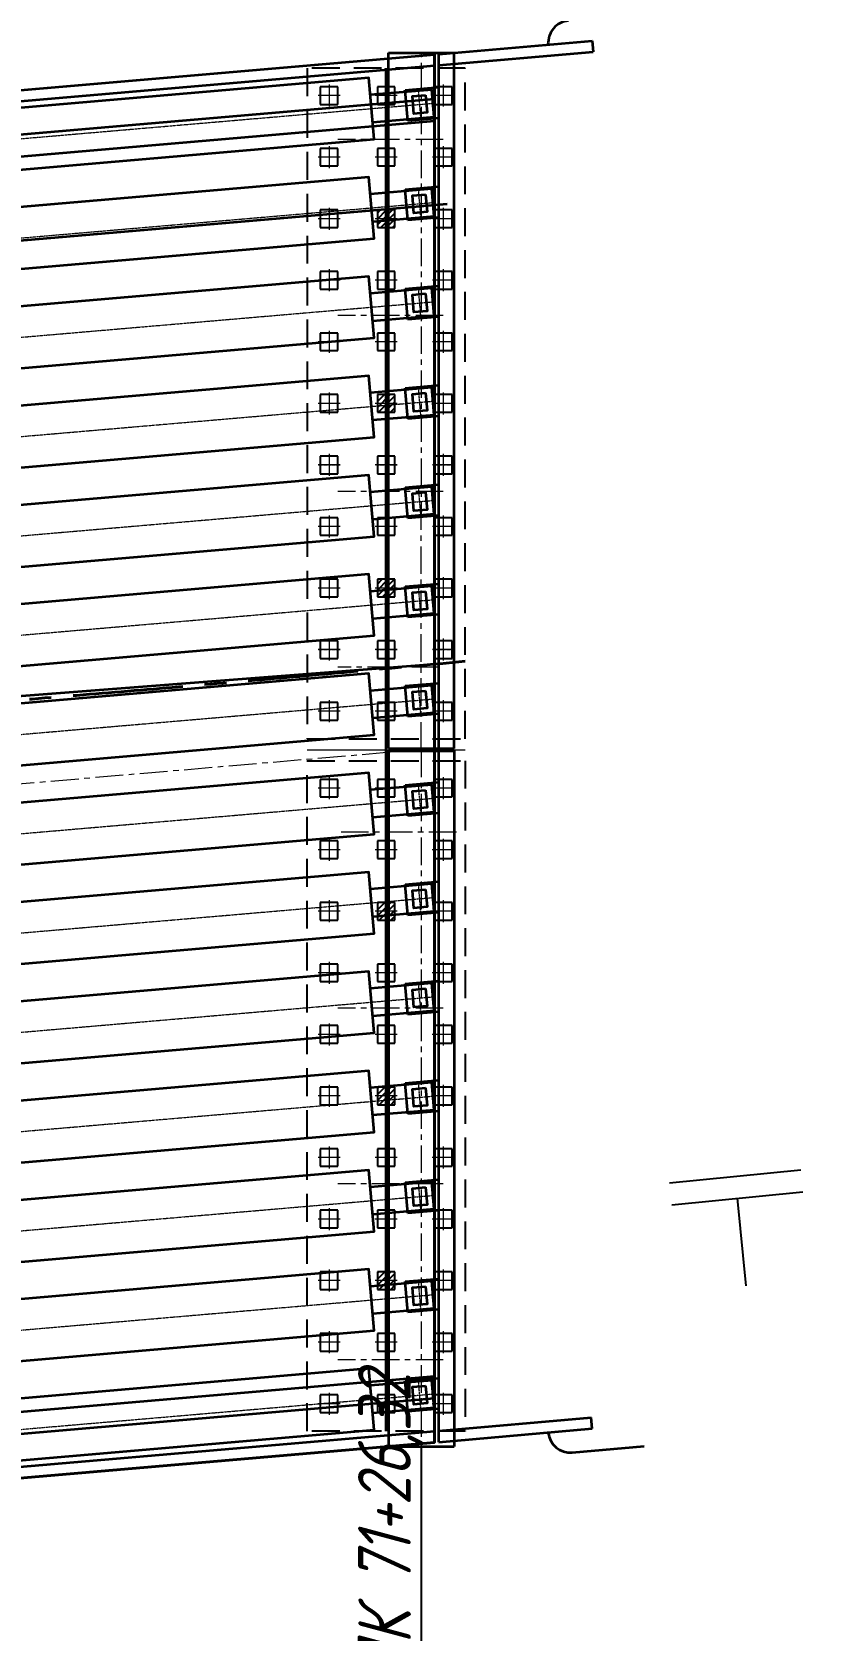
# Model space of a CAD drawing. Header units: millimetres. Extents: x 263685 to 14136308, y -2404013 to 2433772.
# Drawn here: x 6917457 to 6935735, y -488884 to -452539 of the extents above; entities that cross this region are included whole.
import ezdxf
from ezdxf import colors
from ezdxf.entities.mleader import LeaderData, LeaderLine
from ezdxf.math import Vec2, Vec3

# ---------------------------------------------------------------- set-up
doc = ezdxf.new("R2010")
doc.units = ezdxf.units.MM
for name, pattern in [('CENTER', [50.8, 31.75, -6.35, 6.35, -6.35]), ('невидимая', [9.525, 6.35, -3.175]), ('осевая', [2, 1.25, -0.25, 0.25, -0.25])]:
    doc.linetypes.add(name, pattern=pattern)
for name, color, linetype, lineweight in [('1-Бетон', 106, 'Continuous', 35), ('1-Оси', 1, 'CENTER', 20), ('ИС_Выноски', 3, 'Continuous', 18), ('ИС_Ось', 3, 'осевая', 18)]:
    doc.layers.add(name, color=color, linetype=linetype, lineweight=lineweight)
doc.layers.add('_Defpoints', color=8, linetype='Continuous', plot=False)
doc.layers.add('ИС_Невидимая', color=4, linetype='невидимая')
doc.layers.add('Штриховая', color=7, linetype='Continuous')
doc.styles.add('0', font='isocpeur.ttf', dxfattribs={"width": 0.8, "oblique": 15})
doc.styles.add('ISOCPEUR', font='isocpeur.ttf', dxfattribs={"width": 0.8, "oblique": 15, "height": 2.5})
doc.dimstyles.new('М400нов', dxfattribs={"dimscale": 400, "dimtxt": 2.5, "dimasz": 2, "dimexe": 1, "dimexo": 1, "dimgap": 0.8, "dimtad": 1, "dimdec": 0, "dimzin": 0, "dimdsep": 46, "dimtxsty": '0', "dimblk": 'OBLIQUE', "dimcen": 0.09, "dimdle": 1, "dimclrd": 256, "dimclre": 256, "dimclrt": 256, "dimadec": 4, "dimazin": 0, "dimtfac": 1, "dimtdec": 0, "dimtmove": 1, "dimatfit": 2, "dimfxl": 1, "dimtolj": 1, "dimtzin": 0, "dimlwd": -1, "dimarcsym": 0})
pattern_1 = [(176.87772, (18.57729, 44.08204), (-0.00518798, -0.09510861), [])]
pattern_2 = [(176.87772, (15.45008, 41.27837), (-0.00518798, -0.09510861), [])]
pattern_3 = [(176.87772, (12.32287, 38.47471), (-0.00518798, -0.09510861), [])]

# ---------------------------------------------------------------- blocks, each defined once
blk = doc.blocks.new('_None')
blk = doc.blocks.new('*D295')
at = {"layer": '1-Бетон', "transparency": 16777216}
blk.add_line((6933750, -658489), (6934314, -664008), dxfattribs=at)
blk.add_solid([(6934447, -663994), (6934182, -664022), (6934396, -664804)], dxfattribs=at)
at = {"layer": 'Defpoints', "color": 0, "transparency": 16777216}
for p in [(6853074, 131052), (6934396, -664804)]:
    blk.add_point(p, dxfattribs=at)
at = {"layer": '1-Бетон', "transparency": 16777216, "insert": (6934808, -660767), "char_height": 1000, "attachment_point": 5, "rotation": 275.8344, "style": '0'}
blk.add_mtext('\\A1;R800000', dxfattribs=at)
blk = doc.blocks.new('*U1423')
at = {"layer": 'ИС_Невидимая', "ltscale": 20}
blk.add_lwpolyline([(0.2, 0.2), (-0.2, 0.2), (-0.2, -0.2), (0.2, -0.2), (0.2, 0.2)], dxfattribs=at)
at = {"layer": 'ИС_Ось', "ltscale": 50}
for points in [[(0.25, 0), (-0.25, 0)], [(0, 0.25), (0, -0.25)]]:
    blk.add_lwpolyline(points, dxfattribs=at)
blk = doc.blocks.new('*U1424')
at = {"color": 0, "linetype": 'ByBlock', "lineweight": -2, "transparency": 16777216}
for p in [(0, 0), (1.3, 0), (2.6, 0), (0, -1.4), (1.3, -1.4), (2.6, -1.4), (0, -2.8), (1.3, -2.8), (2.6, -2.8), (0, -4.2), (1.3, -4.2), (2.6, -4.2), (0, -5.6), (1.3, -5.6), (2.6, -5.6), (0, -7), (1.3, -7), (2.6, -7), (0, -8.4), (1.3, -8.4), (2.6, -8.4), (0, -9.8), (1.3, -9.8), (2.6, -9.8), (0, -11.2), (1.3, -11.2), (2.6, -11.2), (0, -12.6), (1.3, -12.6), (2.6, -12.6), (0, -14), (1.3, -14), (2.6, -14)]:
    blk.add_blockref('*U1423', p, dxfattribs=at)
blk = doc.blocks.new('*U1425')
at = {"layer": 'ИС_Невидимая', "ltscale": 20}
blk.add_lwpolyline([(0.2, 0.2), (-0.2, 0.2), (-0.2, -0.2), (0.2, -0.2), (0.2, 0.2)], dxfattribs=at)
at = {"layer": 'ИС_Ось', "ltscale": 50}
for points in [[(0.25, 0), (-0.25, 0)], [(0, 0.25), (0, -0.25)]]:
    blk.add_lwpolyline(points, dxfattribs=at)
blk = doc.blocks.new('*U1426')
at = {"color": 0, "linetype": 'ByBlock', "lineweight": -2, "transparency": 16777216}
for p in [(0, 0), (1.3, 0), (2.6, 0), (0, -1.4), (1.3, -1.4), (2.6, -1.4), (0, -2.8), (1.3, -2.8), (2.6, -2.8), (0, -4.2), (1.3, -4.2), (2.6, -4.2), (0, -5.6), (1.3, -5.6), (2.6, -5.6), (0, -7), (1.3, -7), (2.6, -7), (0, -8.4), (1.3, -8.4), (2.6, -8.4), (0, -9.8), (1.3, -9.8), (2.6, -9.8), (0, -11.2), (1.3, -11.2), (2.6, -11.2), (0, -12.6), (1.3, -12.6), (2.6, -12.6), (0, -14), (1.3, -14), (2.6, -14)]:
    blk.add_blockref('*U1425', p, dxfattribs=at)
blk = doc.blocks.new('св поле кальм пл')
at = {"layer": 'Штриховая'}
h = blk.add_hatch(dxfattribs=at)
h.set_pattern_fill('ANSI31', color=256, scale=0.03)
h.set_pattern_definition(pattern_1)
h.paths.add_polyline_path([(-52.665, 72.01), (-52.932, 72.308), (-53.229, 72.041), (-52.962, 71.743)])
h = blk.add_hatch(dxfattribs=at)
h.set_pattern_fill('ANSI31', color=256, scale=0.03)
h.set_pattern_definition(pattern_2)
h.paths.add_polyline_path([(-55.792, 69.206), (-56.059, 69.504), (-56.357, 69.237), (-56.09, 68.939)])
h = blk.add_hatch(dxfattribs=at)
h.set_pattern_fill('ANSI31', color=256, scale=0.03)
h.set_pattern_definition(pattern_3)
h.paths.add_polyline_path([(-58.919, 66.402), (-59.186, 66.7), (-59.484, 66.433), (-59.217, 66.135)])
h = blk.add_hatch(dxfattribs=at)
h.set_pattern_fill('ANSI31', color=256, scale=0.03)
h.set_pattern_definition(pattern_3)
h.paths.add_polyline_path([(-64.689, 61.229), (-64.956, 61.527), (-64.659, 61.794), (-64.392, 61.496)])
h = blk.add_hatch(dxfattribs=at)
h.set_pattern_fill('ANSI31', color=256, scale=0.03)
h.set_pattern_definition(pattern_2)
h.paths.add_polyline_path([(-67.817, 58.425), (-68.084, 58.723), (-67.786, 58.99), (-67.519, 58.692)])
h = blk.add_hatch(dxfattribs=at)
h.set_pattern_fill('ANSI31', color=256, scale=0.03)
h.set_pattern_definition(pattern_1)
h.paths.add_polyline_path([(-70.944, 55.621), (-71.211, 55.919), (-70.913, 56.186), (-70.646, 55.888)])
at = {"layer": '1-Бетон', "color": 1}
blk.add_line((-50.397, 74.311), (-73.479, 53.618), dxfattribs=at)
at = {"layer": 'ИС_Невидимая', "ltscale": 0.1}
for points in [[(-62.953, 65.472), (-51.598, 75.652), (-49.195, 72.971), (-60.55, 62.791), (-62.953, 65.472)], [(-63.325, 65.138), (-74.68, 54.958), (-72.277, 52.278), (-60.922, 62.458), (-63.325, 65.138)]]:
    blk.add_lwpolyline(points, dxfattribs=at)
at = {"layer": 'ИС_Ось', "color": 3, "ltscale": 500}
blk.add_lwpolyline([(-73.479, 53.618), (-50.397, 74.312)], dxfattribs=at)
at = {"layer": 'ИС_Ось', "color": 1, "ltscale": 500}
blk.add_lwpolyline([(-60.736, 62.624), (-63.139, 65.305)], dxfattribs=at)
at = {"layer": 'ИС_Ось', "color": 1, "lineweight": 40, "ltscale": 2, "true_color": 0xff0000, "flags": 128}
blk.add_lwpolyline([(34.634, -46.806, 0.046583), (-64.636, 63.963, 0.046583)], format="xyb", dxfattribs=at)
at = {"color": 1, "rotation": 131.8774809}
for name, p in [('*U1426', (-60.418, 63.581)), ('*U1424', (-72.146, 53.067))]:
    blk.add_blockref(name, p, dxfattribs=at)
blk = doc.blocks.new('Б24 план')
at = {"layer": '1-Бетон'}
blk.add_lwpolyline([(1400, -700), (22600, -700), (22600, 700), (1400, 700)], close=True, dxfattribs=at)
for points in [[(1400, -310), (0, -310), (0, 310), (1400, 310)], [(22600, -310), (24000, -310), (24000, 310), (22600, 310)]]:
    blk.add_lwpolyline(points, dxfattribs=at)
at = {"layer": 'ИС_Ось', "color": 3, "ltscale": 20}
for points in [[(300, -310), (300, 310)], [(23700, -310), (23700, 310)], [(0, 0), (24000, 0)]]:
    blk.add_lwpolyline(points, dxfattribs=at)
blk = doc.blocks.new('*U1906')
at = {"rotation": 4.910079921255813}
blk.add_blockref('Б24 план', (-11956, -1027), dxfattribs=at)
blk = doc.blocks.new('*U1907')
at = {"layer": '_Defpoints', "color": 0, "linetype": 'ByBlock', "lineweight": -2, "transparency": 16777216}
for p in [(0, 0), (0, -2258), (0, -4516), (0, -6774), (0, -9032), (0, -11290), (0, -13548), (0, -15806), (0, -18064), (0, -20322), (0, -22580), (0, -24838), (0, -27096), (0, -29354)]:
    blk.add_blockref('*U1906', p, dxfattribs=at)
blk = doc.blocks.new('мост план кальмиус')
at = {"layer": 'ИС_Выноски'}
ml = blk.add_multileader_mtext('Standard', dxfattribs=at)
ml.set_content('Ось ростверка опоры ОК6 ПК 71+26,32', color=256, style='ISOCPEUR')
ml.set_leader_properties(color=256, linetype='ByLayer')
ml.set_arrow_properties(name='NONE')
ml.build(insert=Vec2(0, 0))
ml.multileader.update_dxf_attribs({"text_left_attachment_type": 6, "text_right_attachment_type": 6, "dogleg_length": 0.36, "arrow_head_size": 600, "scale": 200})
ctx = ml.context
ctx.base_point, ctx.scale, ctx.char_height, ctx.arrow_head_size, ctx.landing_gap_size, ctx.plane_origin, ctx.plane_x_axis, ctx.plane_y_axis = Vec3(73245.4, -32330.6), 200, 1200, 600, 125, Vec3(80241.1, -7446.2), Vec3(0, 1), Vec3(-1, 0)
ctx.left_attachment, ctx.right_attachment, ctx.text_align_type = 6, 6, 1
notes = []
notes.append((ctx, [(1, (1, 1, 0), (73245.4, -15820.4), (0, -1), 161, [(1, [(73245.4, -14402.4)], 0, [])])]))
ctx.mtext.insert, ctx.mtext.text_direction, ctx.mtext.rotation, ctx.mtext.width, ctx.mtext.alignment, ctx.mtext.flow_direction = Vec3(71805.4, -24156), Vec3(0, 1), 1.5707963, 17109.09, 2, 5
for ctx, leaders in notes:
    for number, flags, end, landing, length, lines in leaders:
        leader = LeaderData()
        leader.index, (leader.has_last_leader_line, leader.has_dogleg_vector, leader.attachment_direction) = number, flags
        leader.last_leader_point, leader.dogleg_vector, leader.dogleg_length = Vec3(end), Vec3(landing), length
        for number, points, colour, breaks in lines:
            line = LeaderLine()
            line.index, line.vertices, line.color, line.breaks = number, Vec3.list(points), colors.encode_raw_color(colour), breaks
            leader.lines.append(line)
        ctx.leaders.append(leader)

msp = doc.modelspace()

# ---------------------------------------------------------------- linework, layer by layer
at = {"layer": '1-Бетон', "color": 5}
for p, q in [((6925953.7768, -453863.7642), (6926718.9416, -453798.0309)), ((6926013.6914, -454561.1954), (6925953.7768, -453863.7642)), ((6926718.9416, -454500.6092), (6926013.6914, -454561.1954)), ((6925953.7768, -456121.7642), (6926718.9416, -456056.0309)), ((6926013.6914, -456819.1954), (6925953.7768, -456121.7642)), ((6926718.9416, -456758.6092), (6926013.6914, -456819.1954)), ((6925953.7768, -458379.7642), (6926718.9416, -458314.0309)), ((6926013.6914, -459077.1954), (6925953.7768, -458379.7642)), ((6926718.9416, -459016.6092), (6926013.6914, -459077.1954)), ((6925953.7768, -460637.7642), (6926718.9416, -460572.0309)), ((6926013.6914, -461335.1954), (6925953.7768, -460637.7642)), ((6926718.9416, -461274.6092), (6926013.6914, -461335.1954)), ((6925953.7768, -462895.7642), (6926718.9416, -462830.0309)), ((6926013.6914, -463593.1954), (6925953.7768, -462895.7642)), ((6926718.9416, -463532.6092), (6926013.6914, -463593.1954)), ((6925953.7768, -465153.7642), (6926718.9416, -465088.0309)), ((6926013.6914, -465851.1954), (6925953.7768, -465153.7642)), ((6926718.9416, -465790.6092), (6926013.6914, -465851.1954)), ((6925953.7768, -467411.7642), (6926718.9416, -467346.0309)), ((6926013.6914, -468109.1954), (6925953.7768, -467411.7642)), ((6926718.9416, -468048.6092), (6926013.6914, -468109.1954)), ((6925953.7768, -469669.7642), (6926718.9416, -469604.0309)), ((6926013.6914, -470367.1954), (6925953.7768, -469669.7642)), ((6926718.9416, -470306.6092), (6926013.6914, -470367.1954)), ((6925953.7768, -471927.7642), (6926718.9416, -471862.0309)), ((6926013.6914, -472625.1954), (6925953.7768, -471927.7642)), ((6926718.9416, -472564.6092), (6926013.6914, -472625.1954)), ((6925953.7768, -474185.7642), (6926718.9416, -474120.0309)), ((6926013.6914, -474883.1954), (6925953.7768, -474185.7642)), ((6926718.9416, -474822.6092), (6926013.6914, -474883.1954)), ((6925953.7768, -476443.7642), (6926718.9416, -476378.0309)), ((6926013.6914, -477141.1954), (6925953.7768, -476443.7642)), ((6926718.9416, -477080.6092), (6926013.6914, -477141.1954)), ((6925953.7768, -478701.7642), (6926718.9416, -478636.0309)), ((6926013.6914, -479399.1954), (6925953.7768, -478701.7642)), ((6926718.9416, -479338.6092), (6926013.6914, -479399.1954)), ((6925953.7768, -480959.7642), (6926718.9416, -480894.0309)), ((6926013.6914, -481657.1954), (6925953.7768, -480959.7642)), ((6926718.9416, -481596.6092), (6926013.6914, -481657.1954)), ((6925953.7768, -483217.7642), (6926718.9416, -483152.0309)), ((6926013.6914, -483915.1954), (6925953.7768, -483217.7642)), ((6926718.9416, -483854.6092), (6926013.6914, -483915.1954))]:
    msp.add_line(p, q, dxfattribs=at)
at = {"layer": '1-Бетон', "color": 3}
for p, q in [((6925568.9416, -468887.3296), (6927068.9416, -468887.3087)), ((6925569.162, -484707.3296), (6927069.162, -484707.3087))]:
    msp.add_line(p, q, dxfattribs=at)
at = {"layer": '1-Бетон'}
for points in [[(6926719.0044, -453045.3006), (6930205.6858, -452740.2555)], [(6930205.6858, -452740.2555), (6930227.4747, -452989.3041)], [(6779525.5592, -453053.8968), (6804390.0413, -455189.9414), (6836841.2633, -456555.66), (6869303.2375, -456555.66), (6901754.4595, -455189.9414), (6926618.9416, -453053.8968)], [(6926618.9416, -484616), (6926618.9416, -453053.8968)], [(6926718.9416, -484607.4092), (6926718.9416, -453045.306)], [(6926719.0044, -453296.2555), (6930227.4747, -452989.3041)], [(6837971.8121, -456805.66), (6869308.4959, -456805.66), (6901770.4221, -455439.4909), (6926618.9416, -453304.8176)], [(6926618.0502, -468835.0921), (6926718.0502, -468835.0921)], [(6926718.9387, -484356.4545), (6930183.8341, -484053.3154)], [(6930205.623, -484302.3641), (6930183.8341, -484053.3154)], [(6926618.9416, -484365.0792), (6903658.8881, -486337.5192), (6869962.0458, -487755.66), (6836182.455, -487755.66), (6802485.6126, -486337.5192), (6779525.5592, -484365.0792)], [(6904124.3863, -486146.9769), (6925246.5877, -484332.4221)], [(6926718.9387, -484607.4095), (6930205.623, -484302.3641)], [(6779525.5592, -484616), (6802469.65, -486587.0687), (6836177.1966, -488005.66), (6869967.3041, -488005.66), (6903674.8508, -486587.0687), (6926618.9416, -484616)], [(6929751.1036, -484844.0393), (6931390.8045, -484700.5841)]]:
    msp.add_lwpolyline(points, dxfattribs=at)
at = {"layer": '1-Бетон', "color": 4}
for points in [[(6902643.0758, -455113.6027), (6926618.9416, -453053.8968), (6926618.9416, -484616), (6903674.8508, -486587.0687), (6902643.0758, -486630.4912), (6902643.0758, -455113.6027)], [(6837971.8121, -457555.66), (6869324.2708, -457555.66), (6901818.31, -456188.1395), (6926618.9416, -454057.5801)], [(6837971.8121, -458055.66), (6869334.7875, -458055.66), (6901850.2353, -456687.2385), (6926618.9416, -454559.4217)], [(6902929.8097, -458505.0406), (6926905.6755, -456445.3347)], [(6926572.924, -466921.3794), (6902644.0432, -468767.6356)], [(6837971.8121, -486505.66), (6869935.7541, -486505.66), (6903579.075, -485089.7716), (6926618.9416, -483110.4751)], [(6837971.8121, -487005.66), (6869946.2708, -487005.66), (6903611.0002, -485588.8706), (6926618.9416, -483612.3167)]]:
    msp.add_lwpolyline(points, dxfattribs=at)
at = {"layer": '1-Бетон', "color": 3}
for points in [[(6925568.9419, -468837.3296), (6925569.1593, -453017.2881)], [(6925569.1593, -453017.2881), (6927069.1593, -453017.036)], [(6927068.9419, -468837.3087), (6927069.1593, -453017.036)], [(6925568.9416, -468837.3296), (6927068.9419, -468837.3087)], [(6925568.9416, -468887.3296), (6925569.162, -484707.3296)], [(6927068.9416, -468887.3087), (6927069.162, -484707.3087)]]:
    msp.add_lwpolyline(points, dxfattribs=at)
at = {"layer": '1-Бетон', "color": 5}
for points in [[(6926414.9643, -453974.6973), (6926449.2012, -454373.2294), (6926150.3021, -454398.9071), (6926116.0652, -454000.375), (6926414.9643, -453974.6973)], [(6926414.9643, -456232.6973), (6926449.2012, -456631.2294), (6926150.3021, -456656.9071), (6926116.0652, -456258.375), (6926414.9643, -456232.6973)], [(6926414.9643, -458490.6973), (6926449.2012, -458889.2294), (6926150.3021, -458914.9071), (6926116.0652, -458516.375), (6926414.9643, -458490.6973)], [(6926414.9643, -460748.6973), (6926449.2012, -461147.2294), (6926150.3021, -461172.9071), (6926116.0652, -460774.375), (6926414.9643, -460748.6973)], [(6926414.9643, -463006.6973), (6926449.2012, -463405.2294), (6926150.3021, -463430.9071), (6926116.0652, -463032.375), (6926414.9643, -463006.6973)], [(6926414.9643, -465264.6973), (6926449.2012, -465663.2294), (6926150.3021, -465688.9071), (6926116.0652, -465290.375), (6926414.9643, -465264.6973)], [(6926414.9643, -467522.6973), (6926449.2012, -467921.2294), (6926150.3021, -467946.9071), (6926116.0652, -467548.375), (6926414.9643, -467522.6973)], [(6926414.9643, -469780.6973), (6926449.2012, -470179.2294), (6926150.3021, -470204.9071), (6926116.0652, -469806.375), (6926414.9643, -469780.6973)], [(6926414.9643, -472038.6973), (6926449.2012, -472437.2294), (6926150.3021, -472462.9071), (6926116.0652, -472064.375), (6926414.9643, -472038.6973)], [(6926414.9643, -474296.6973), (6926449.2012, -474695.2294), (6926150.3021, -474720.9071), (6926116.0652, -474322.375), (6926414.9643, -474296.6973)], [(6926414.9643, -476554.6973), (6926449.2012, -476953.2294), (6926150.3021, -476978.9071), (6926116.0652, -476580.375), (6926414.9643, -476554.6973)], [(6926414.9643, -478812.6973), (6926449.2012, -479211.2294), (6926150.3021, -479236.9071), (6926116.0652, -478838.375), (6926414.9643, -478812.6973)], [(6926414.9643, -481070.6973), (6926449.2012, -481469.2294), (6926150.3021, -481494.9071), (6926116.0652, -481096.375), (6926414.9643, -481070.6973)], [(6926414.9643, -483328.6973), (6926449.2012, -483727.2294), (6926150.3021, -483752.9071), (6926116.0652, -483354.375), (6926414.9643, -483328.6973)]]:
    msp.add_lwpolyline(points, dxfattribs=at)
at = {"layer": '1-Бетон'}
for centre, radius, start, end in [((6925283.2148, -455011.1074), 19159.5186, 91.48069625, 179.41205732), ((6929707.5884, -452783.8333), 500, 94.99999999, 185.00000001), ((6929707.5257, -484345.942), 500, 185.0000002, 275.0000002), ((6921768.0347, -485605.8021, 33460.77), 15662.3085, 182.8208897, 280.3514047)]:
    msp.add_arc(centre, radius, start, end, dxfattribs=at)
at = {"layer": '1-Оси', "color": 1, "ltscale": 20}
msp.add_lwpolyline([(6926618.9416, -468835.0921), (6902746.4591, -470885.9165), (6869622.2208, -472280.6612), (6836502.7045, -472279.837), (6803398.0417, -470885.9165), (6779525.5592, -468835.0921)], dxfattribs=at)
at = {"layer": '_Defpoints', "color": 4}
msp.add_lwpolyline([(6904004.5572, -455398.1145), (6925126.7586, -453583.5598)], dxfattribs=at)
at = {"layer": 'Defpoints'}
for points in [[(6931967.502, -478715.7095), (6934952.7739, -478418.8059)], [(6932016.986, -479213.2548), (6935002.2579, -478916.3512)], [(6933509.6219, -479064.803), (6933707.5576, -481054.9843)]]:
    msp.add_lwpolyline(points, dxfattribs=at)
at = {"layer": 'ИС_Ось', "color": 1, "ltscale": 500}
for points in [[(6926318.9416, -468863.0257), (6926319.1593, -453017.1621)], [(6925519.0214, -453362.4602), (6925519.1531, -484362.5689)], [(6923719.0848, -468862.3553), (6927319.0848, -468862.3052)], [(6926318.9416, -468863.0257), (6926318.9416, -484707.3191)]]:
    msp.add_lwpolyline(points, dxfattribs=at)
at = {"layer": 'ИС_Ось', "ltscale": 50}
for points in [[(6924219.023, -453737.5919), (6924219.023, -454237.5919)], [(6925519.023, -453737.5919), (6925519.023, -454237.5919)], [(6926818.2716, -453737.5892), (6926818.2716, -454237.5892)], [(6924469.023, -453987.5919), (6923969.023, -453987.5919)], [(6925769.023, -453987.5919), (6925269.023, -453987.5919)], [(6927068.2716, -453987.5892), (6926568.2716, -453987.5892)], [(6924469.023, -455387.5919), (6923969.023, -455387.5919)], [(6924219.023, -455137.5919), (6924219.023, -455637.5919)], [(6925769.023, -455387.5919), (6925269.023, -455387.5919)], [(6925519.023, -455137.5919), (6925519.023, -455637.5919)], [(6927068.2716, -455387.5892), (6926568.2716, -455387.5892)], [(6926818.2716, -455137.5892), (6926818.2716, -455637.5892)], [(6924469.023, -456787.5919), (6923969.023, -456787.5919)], [(6924219.023, -456537.5919), (6924219.023, -457037.5919)], [(6925769.023, -456787.5919), (6925269.023, -456787.5919)], [(6925519.023, -456537.5919), (6925519.023, -457037.5919)], [(6927068.2716, -456787.5892), (6926568.2716, -456787.5892)], [(6926818.2716, -456537.5892), (6926818.2716, -457037.5892)], [(6924219.023, -457937.5919), (6924219.023, -458437.5919)], [(6925519.023, -457937.5919), (6925519.023, -458437.5919)], [(6926818.2716, -457937.5892), (6926818.2716, -458437.5892)], [(6924469.023, -458187.5919), (6923969.023, -458187.5919)], [(6925769.023, -458187.5919), (6925269.023, -458187.5919)], [(6927068.2716, -458187.5892), (6926568.2716, -458187.5892)], [(6924219.023, -459337.5919), (6924219.023, -459837.5919)], [(6925519.023, -459337.5919), (6925519.023, -459837.5919)], [(6926818.2716, -459337.5892), (6926818.2716, -459837.5892)], [(6924469.023, -459587.5919), (6923969.023, -459587.5919)], [(6925769.023, -459587.5919), (6925269.023, -459587.5919)], [(6927068.2716, -459587.5892), (6926568.2716, -459587.5892)], [(6924219.023, -460737.5919), (6924219.023, -461237.5919)], [(6925519.023, -460737.5919), (6925519.023, -461237.5919)], [(6926818.2716, -460737.5892), (6926818.2716, -461237.5892)], [(6924469.023, -460987.5919), (6923969.023, -460987.5919)], [(6925769.023, -460987.5919), (6925269.023, -460987.5919)], [(6927068.2716, -460987.5892), (6926568.2716, -460987.5892)], [(6924219.023, -462137.5919), (6924219.023, -462637.5919)], [(6925519.023, -462137.5919), (6925519.023, -462637.5919)], [(6926818.2716, -462137.5892), (6926818.2716, -462637.5892)], [(6924469.023, -462387.5919), (6923969.023, -462387.5919)], [(6925769.023, -462387.5919), (6925269.023, -462387.5919)], [(6927068.2716, -462387.5892), (6926568.2716, -462387.5892)], [(6924219.023, -463537.5919), (6924219.023, -464037.5919)], [(6925519.023, -463537.5919), (6925519.023, -464037.5919)], [(6926818.2716, -463537.5892), (6926818.2716, -464037.5892)], [(6924469.023, -463787.5919), (6923969.023, -463787.5919)], [(6925769.023, -463787.5919), (6925269.023, -463787.5919)], [(6927068.2716, -463787.5892), (6926568.2716, -463787.5892)], [(6924469.023, -465187.5919), (6923969.023, -465187.5919)], [(6924219.023, -464937.5919), (6924219.023, -465437.5919)], [(6925769.023, -465187.5919), (6925269.023, -465187.5919)], [(6925519.023, -464937.5919), (6925519.023, -465437.5919)], [(6927068.2716, -465187.5892), (6926568.2716, -465187.5892)], [(6926818.2716, -464937.5892), (6926818.2716, -465437.5892)], [(6924469.023, -466587.5919), (6923969.023, -466587.5919)], [(6924219.023, -466337.5919), (6924219.023, -466837.5919)], [(6925769.023, -466587.5919), (6925269.023, -466587.5919)], [(6925519.023, -466337.5919), (6925519.023, -466837.5919)], [(6927068.2716, -466587.5892), (6926568.2716, -466587.5892)], [(6926818.2716, -466337.5892), (6926818.2716, -466837.5892)], [(6924219.023, -467737.5919), (6924219.023, -468237.5919)], [(6925519.023, -467737.5919), (6925519.023, -468237.5919)], [(6926818.2716, -467737.5892), (6926818.2716, -468237.5892)], [(6924469.023, -467987.5919), (6923969.023, -467987.5919)], [(6925769.023, -467987.5919), (6925269.023, -467987.5919)], [(6927068.2716, -467987.5892), (6926568.2716, -467987.5892)], [(6924218.2716, -469487.0568), (6924218.2716, -469987.0568)], [(6925519.1504, -469487.0596), (6925519.1504, -469987.0596)], [(6926818.2716, -469487.0568), (6926818.2716, -469987.0568)], [(6924468.2716, -469737.0568), (6923968.2716, -469737.0568)], [(6925769.1504, -469737.0596), (6925269.1504, -469737.0596)], [(6927068.2716, -469737.0568), (6926568.2716, -469737.0568)], [(6924218.2716, -470887.0568), (6924218.2716, -471387.0568)], [(6925519.1504, -470887.0596), (6925519.1504, -471387.0596)], [(6926818.2716, -470887.0568), (6926818.2716, -471387.0568)], [(6924468.2716, -471137.0568), (6923968.2716, -471137.0568)], [(6925769.1504, -471137.0596), (6925269.1504, -471137.0596)], [(6927068.2716, -471137.0568), (6926568.2716, -471137.0568)], [(6924218.2716, -472287.0568), (6924218.2716, -472787.0568)], [(6925519.1504, -472287.0596), (6925519.1504, -472787.0596)], [(6926818.2716, -472287.0568), (6926818.2716, -472787.0568)], [(6924468.2716, -472537.0568), (6923968.2716, -472537.0568)], [(6925769.1504, -472537.0596), (6925269.1504, -472537.0596)], [(6927068.2716, -472537.0568), (6926568.2716, -472537.0568)], [(6924218.2716, -473687.0568), (6924218.2716, -474187.0568)], [(6925519.1504, -473687.0596), (6925519.1504, -474187.0596)], [(6926818.2716, -473687.0568), (6926818.2716, -474187.0568)], [(6924468.2716, -473937.0568), (6923968.2716, -473937.0568)], [(6925769.1504, -473937.0596), (6925269.1504, -473937.0596)], [(6927068.2716, -473937.0568), (6926568.2716, -473937.0568)], [(6924468.2716, -475337.0568), (6923968.2716, -475337.0568)], [(6924218.2716, -475087.0568), (6924218.2716, -475587.0568)], [(6925769.1504, -475337.0596), (6925269.1504, -475337.0596)], [(6925519.1504, -475087.0596), (6925519.1504, -475587.0596)], [(6927068.2716, -475337.0568), (6926568.2716, -475337.0568)], [(6926818.2716, -475087.0568), (6926818.2716, -475587.0568)], [(6924468.2716, -476737.0568), (6923968.2716, -476737.0568)], [(6924218.2716, -476487.0568), (6924218.2716, -476987.0568)], [(6925769.1504, -476737.0596), (6925269.1504, -476737.0596)], [(6925519.1504, -476487.0596), (6925519.1504, -476987.0596)], [(6927068.2716, -476737.0568), (6926568.2716, -476737.0568)], [(6926818.2716, -476487.0568), (6926818.2716, -476987.0568)], [(6924218.2716, -477887.0568), (6924218.2716, -478387.0568)], [(6925519.1504, -477887.0596), (6925519.1504, -478387.0596)], [(6926818.2716, -477887.0568), (6926818.2716, -478387.0568)], [(6924468.2716, -478137.0568), (6923968.2716, -478137.0568)], [(6925769.1504, -478137.0596), (6925269.1504, -478137.0596)], [(6927068.2716, -478137.0568), (6926568.2716, -478137.0568)], [(6924218.2716, -479287.0568), (6924218.2716, -479787.0568)], [(6925519.1504, -479287.0596), (6925519.1504, -479787.0596)], [(6926818.2716, -479287.0568), (6926818.2716, -479787.0568)], [(6924468.2716, -479537.0568), (6923968.2716, -479537.0568)], [(6925769.1504, -479537.0596), (6925269.1504, -479537.0596)], [(6927068.2716, -479537.0568), (6926568.2716, -479537.0568)], [(6924218.2716, -480687.0568), (6924218.2716, -481187.0568)], [(6925519.1504, -480687.0596), (6925519.1504, -481187.0596)], [(6926818.2716, -480687.0568), (6926818.2716, -481187.0568)], [(6924468.2716, -480937.0568), (6923968.2716, -480937.0568)], [(6925769.1504, -480937.0596), (6925269.1504, -480937.0596)], [(6927068.2716, -480937.0568), (6926568.2716, -480937.0568)], [(6924218.2716, -482087.0568), (6924218.2716, -482587.0568)], [(6925519.1504, -482087.0596), (6925519.1504, -482587.0596)], [(6926818.2716, -482087.0568), (6926818.2716, -482587.0568)], [(6924468.2716, -482337.0568), (6923968.2716, -482337.0568)], [(6925769.1504, -482337.0596), (6925269.1504, -482337.0596)], [(6927068.2716, -482337.0568), (6926568.2716, -482337.0568)], [(6924468.2716, -483737.0568), (6923968.2716, -483737.0568)], [(6924218.2716, -483487.0568), (6924218.2716, -483987.0568)], [(6925769.1504, -483737.0596), (6925269.1504, -483737.0596)], [(6925519.1504, -483487.0596), (6925519.1504, -483987.0596)], [(6927068.2716, -483737.0568), (6926568.2716, -483737.0568)], [(6926818.2716, -483487.0568), (6926818.2716, -483987.0568)]]:
    msp.add_lwpolyline(points, dxfattribs=at)
at = {"layer": 'ИС_Ось', "color": 3, "ltscale": 500}
for points in [[(6926818.5164, -454987.0586), (6924419.0371, -454987.0586)], [(6926818.5164, -458987.0608), (6924419.0371, -458987.0608)], [(6926818.5164, -462987.0586), (6924419.0371, -462987.0586)], [(6926718.4998, -466987.0608), (6924419.0371, -466987.0608)], [(6927117.4763, -470737.0574), (6924419.0371, -470737.0631)], [(6926818.5164, -474737.0653), (6924419.0371, -474737.0653)], [(6926818.5164, -478737.0631), (6924419.0371, -478737.0631)], [(6926818.5164, -482737.0653), (6924419.0371, -482737.0653)]]:
    msp.add_lwpolyline(points, dxfattribs=at)

# ---------------------------------------------------------------- block references
at = {"layer": '1-Бетон'}
msp.add_blockref('мост план кальмиус', (6853073.53, -668947.9294), dxfattribs=at)
at = {"layer": '1-Бетон', "color": 1, "xscale": 999.9999999999985, "yscale": 999.9999999999985, "zscale": 999.9999999999985, "rotation": 228.1225190970572}
msp.add_blockref('св поле кальм пл', (6836546.8121, -472280.66), dxfattribs=at)
at = {"layer": '_Defpoints'}
msp.add_blockref('*U1907', (6914625.5724, -455188.2683), dxfattribs=at)

# ---------------------------------------------------------------- dimensions: what is measured, and where the dimension line sits
at = {"layer": '1-Бетон'}
dim = msp.add_radius_dim(center=(6853073.53, 131052.1027), mpoint=(6934395.7587, -664803.8808), dimstyle='М400нов', override={"dimsah": 1}, dxfattribs=at)
dim.commit()
dim.dimension.update_dxf_attribs({"geometry": '*D295', "text_midpoint": (6933991.7931, -660850.4916), "dimtype": 164})

# ---------------------------------------------------------------- leaders
at = {"layer": 'ИС_Выноски'}
ml = msp.add_multileader_mtext('Standard', dxfattribs=at)
ml.set_content('Ось ростверка опоры ОК6 ПК 71+26,32', color=256, style='ISOCPEUR')
ml.set_leader_properties(color=256, linetype='ByLayer')
ml.set_arrow_properties(name='NONE')
ml.build(insert=Vec2(0, 0))
ml.multileader.update_dxf_attribs({"text_left_attachment_type": 6, "text_right_attachment_type": 6, "dogleg_length": 0.36, "arrow_head_size": 600, "scale": 200})
ctx = ml.context
ctx.base_point, ctx.scale, ctx.char_height, ctx.arrow_head_size, ctx.landing_gap_size, ctx.plane_origin, ctx.plane_x_axis, ctx.plane_y_axis = Vec3(6926318.9416, -502635.447), 200, 1200, 600, 125, Vec3(6933314.6181, -477751.0722), Vec3(0, 1), Vec3(-1, 0)
ctx.left_attachment, ctx.right_attachment, ctx.text_align_type = 6, 6, 1
notes = []
notes.append((ctx, [(1, (1, 1, 0), (6926318.9416, -486125.3273), (0, -1), 161.0417, [(1, [(6926318.9416, -484707.3191)], 0, [])])]))
ctx.mtext.insert, ctx.mtext.text_direction, ctx.mtext.rotation, ctx.mtext.width, ctx.mtext.alignment, ctx.mtext.flow_direction = Vec3(6924878.9416, -494460.908), Vec3(0, 1), 1.5707963268, 17109.090455, 2, 5
for ctx, leaders in notes:
    for number, flags, end, landing, length, lines in leaders:
        leader = LeaderData()
        leader.index, (leader.has_last_leader_line, leader.has_dogleg_vector, leader.attachment_direction) = number, flags
        leader.last_leader_point, leader.dogleg_vector, leader.dogleg_length = Vec3(end), Vec3(landing), length
        for number, points, colour, breaks in lines:
            line = LeaderLine()
            line.index, line.vertices, line.color, line.breaks = number, Vec3.list(points), colors.encode_raw_color(colour), breaks
            leader.lines.append(line)
        ctx.leaders.append(leader)

doc.saveas('drawing.dxf')
